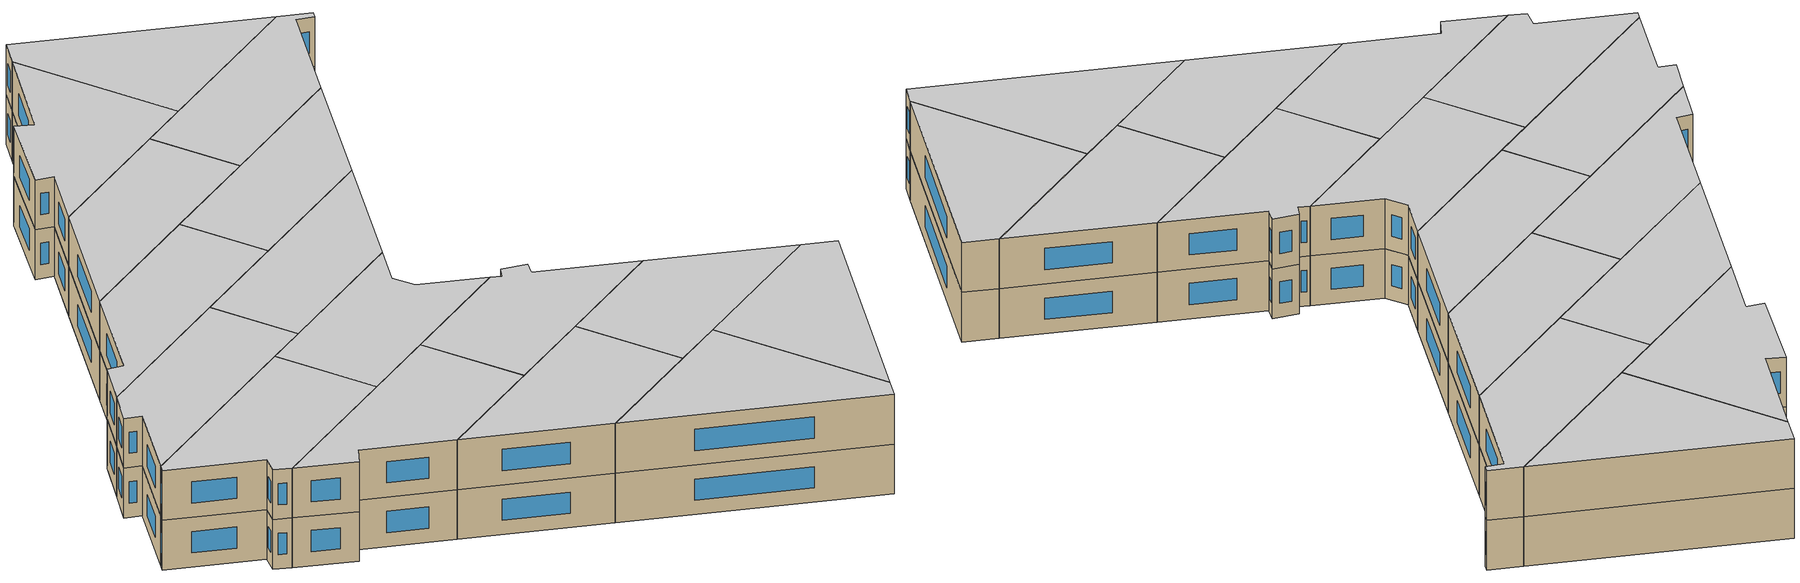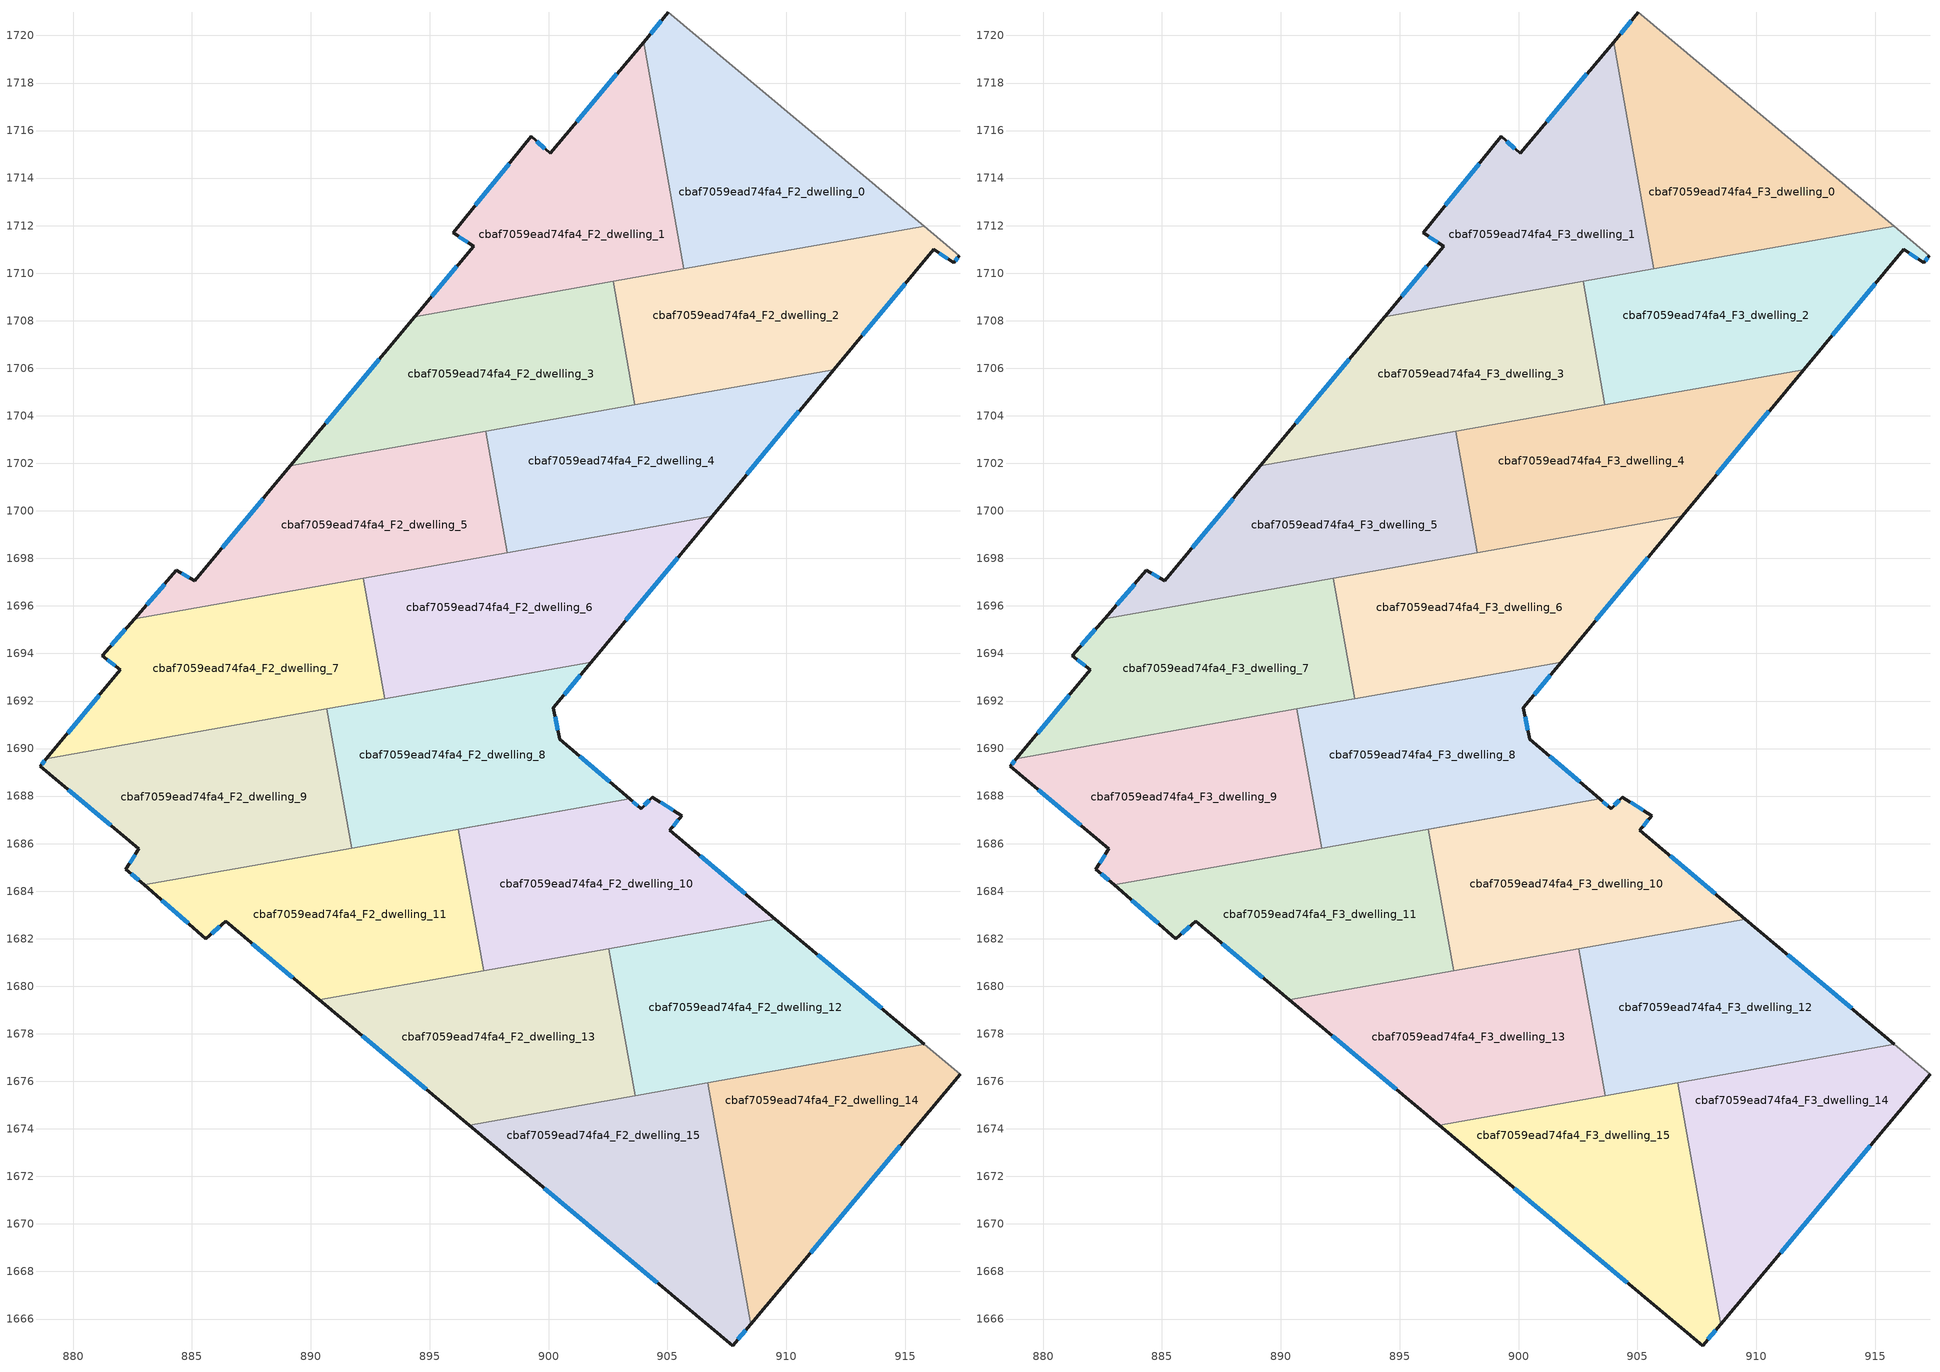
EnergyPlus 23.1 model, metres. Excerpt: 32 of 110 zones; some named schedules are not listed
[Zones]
cbaf7059ead74fa4_F2_dwelling_0
 floor to cbaf7059ead74fa4_F1_dwelling_0 (EU_floor_Construction): 915.8,1711.97 905.69,1710.18 904,1719.72 905.04,1720.97 z6
 wall outside (EU_wall_Construction): 905.04,1720.97 904,1719.72 z6:9
 wall to cbaf7059ead74fa4_F2_dwelling_1 (EU_wall_Construction): 904,1719.72 905.69,1710.18 z6:9
 wall adiabatic (EU_wall_Construction): 915.8,1711.97 905.04,1720.97 z6:9
 wall to cbaf7059ead74fa4_F2_dwelling_2 (EU_wall_Construction): 905.69,1710.18 915.8,1711.97 z6:9
 window (EU_Window_Construction): 904.75,1720.61 904.3,1720.08 z6.86:8.14
cbaf7059ead74fa4_F2_dwelling_1
 floor to cbaf7059ead74fa4_F1_dwelling_1 (EU_floor_Construction): 904,1719.72 905.69,1710.18 894.38,1708.18 896.85,1711.13 895.98,1711.7 899.28,1715.77 900.07,1715.04 z6
 wall outside (EU_wall_Construction): 904,1719.72 900.07,1715.04 899.28,1715.77 895.98,1711.7 896.85,1711.13 894.38,1708.18 z6:9
 wall to cbaf7059ead74fa4_F2_dwelling_3 (EU_wall_Construction): 894.38,1708.18 902.72,1709.65 z6:9
 wall to cbaf7059ead74fa4_F2_dwelling_2 (EU_wall_Construction): 902.72,1709.65 905.69,1710.18 z6:9
 window (EU_Window_Construction): 896.14,1710.29 895.09,1709.02 / 896.23,1711.54 896.6,1711.29 / 898.34,1714.61 896.93,1712.86 / 899.84,1715.24 899.51,1715.56 / 902.88,1718.38 901.19,1716.37 z6.86:8.14
cbaf7059ead74fa4_F2_dwelling_10
 floor to cbaf7059ead74fa4_F1_dwelling_10 (EU_floor_Construction): 905.61,1687.18 905.11,1686.56 909.54,1682.83 897.27,1680.65 896.21,1686.61 903.41,1687.89 903.9,1687.47 904.37,1687.95 z6
 wall outside (EU_wall_Construction): 909.54,1682.83 905.11,1686.56 905.61,1687.18 904.37,1687.95 903.9,1687.47 903.41,1687.89 z6:9
 wall to cbaf7059ead74fa4_F2_dwelling_11 (EU_wall_Construction): 903.41,1687.89 896.21,1686.61 897.27,1680.65 z6:9
 wall to cbaf7059ead74fa4_F2_dwelling_12 (EU_wall_Construction): 902.54,1681.59 909.54,1682.83 z6:9
 wall to cbaf7059ead74fa4_F2_dwelling_13 (EU_wall_Construction): 897.27,1680.65 902.54,1681.59 z6:9
 window (EU_Window_Construction): 908.28,1683.89 906.38,1685.49 / 903.76,1687.59 903.55,1687.77 / 904.24,1687.81 904.04,1687.61 / 905.26,1687.4 904.73,1687.73 / 905.25,1686.73 905.47,1687 z6.86:8.14
cbaf7059ead74fa4_F2_dwelling_11
 floor to cbaf7059ead74fa4_F1_dwelling_11 (EU_floor_Construction): 896.21,1686.61 897.27,1680.65 890.36,1679.42 886.41,1682.72 885.59,1681.99 882.98,1684.26 z6
 wall outside (EU_wall_Construction): 882.98,1684.26 885.59,1681.99 886.41,1682.72 890.36,1679.42 z6:9
 wall to cbaf7059ead74fa4_F2_dwelling_8 (EU_wall_Construction): 903.41,1687.89 891.72,1685.81 z6:9
 wall to cbaf7059ead74fa4_F2_dwelling_13 (EU_wall_Construction): 890.36,1679.42 897.27,1680.65 z6:9
 wall to cbaf7059ead74fa4_F2_dwelling_9 (EU_wall_Construction): 891.72,1685.81 882.98,1684.26 z6:9
 window (EU_Window_Construction): 885.82,1682.2 886.18,1682.52 / 883.73,1683.62 884.84,1682.64 / 887.54,1681.78 889.23,1680.37 z6.86:8.14
cbaf7059ead74fa4_F2_dwelling_12
 floor to cbaf7059ead74fa4_F1_dwelling_12 (EU_floor_Construction): 915.81,1677.56 903.64,1675.4 902.54,1681.59 909.54,1682.83 z6
 wall outside (EU_wall_Construction): 915.81,1677.56 909.54,1682.83 z6:9
 wall to cbaf7059ead74fa4_F2_dwelling_13 (EU_wall_Construction): 902.54,1681.59 903.64,1675.4 z6:9
 wall to cbaf7059ead74fa4_F2_dwelling_14 (EU_wall_Construction): 906.71,1675.94 915.81,1677.56 z6:9
 wall to cbaf7059ead74fa4_F2_dwelling_15 (EU_wall_Construction): 903.64,1675.4 906.71,1675.94 z6:9
 window (EU_Window_Construction): 914.02,1679.06 911.33,1681.32 z6.86:8.14
cbaf7059ead74fa4_F2_dwelling_13
 floor to cbaf7059ead74fa4_F1_dwelling_13 (EU_floor_Construction): 902.54,1681.59 903.64,1675.4 896.66,1674.16 890.36,1679.42 z6
 wall outside (EU_wall_Construction): 890.36,1679.42 896.66,1674.16 z6:9
 wall to cbaf7059ead74fa4_F2_dwelling_15 (EU_wall_Construction): 896.66,1674.16 903.64,1675.4 z6:9
 window (EU_Window_Construction): 892.16,1677.92 894.86,1675.67 z6.86:8.14
cbaf7059ead74fa4_F2_dwelling_14
 floor to cbaf7059ead74fa4_F1_dwelling_14 (EU_floor_Construction): 917.31,1676.29 908.51,1665.79 906.71,1675.94 915.81,1677.56 z6
 wall outside (EU_wall_Construction): 908.51,1665.79 917.31,1676.29 z6:9
 wall adiabatic (EU_wall_Construction): 917.31,1676.29 915.81,1677.56 z6:9
 wall to cbaf7059ead74fa4_F2_dwelling_15 (EU_wall_Construction): 906.71,1675.94 908.51,1665.79 z6:9
 window (EU_Window_Construction): 911.02,1668.79 914.8,1673.29 z6.86:8.14
cbaf7059ead74fa4_F2_dwelling_15
 floor to cbaf7059ead74fa4_F1_dwelling_15 (EU_floor_Construction): 906.71,1675.94 908.51,1665.79 907.75,1664.88 896.66,1674.16 z6
 wall outside (EU_wall_Construction): 896.66,1674.16 907.75,1664.88 908.51,1665.79 z6:9
 window (EU_Window_Construction): 907.97,1665.14 908.29,1665.53 / 899.83,1671.51 904.58,1667.54 z6.86:8.14
cbaf7059ead74fa4_F2_dwelling_2
 floor to cbaf7059ead74fa4_F1_dwelling_2 (EU_floor_Construction): 917.28,1710.74 917.04,1710.44 916.2,1711.01 912,1705.94 903.64,1704.46 902.72,1709.65 915.8,1711.97 z6
 wall outside (EU_wall_Construction): 912,1705.94 916.2,1711.01 917.04,1710.44 917.28,1710.74 z6:9
 wall to cbaf7059ead74fa4_F2_dwelling_3 (EU_wall_Construction): 902.72,1709.65 903.64,1704.46 z6:9
 wall adiabatic (EU_wall_Construction): 917.28,1710.74 915.8,1711.97 z6:9
 wall to cbaf7059ead74fa4_F2_dwelling_4 (EU_wall_Construction): 903.64,1704.46 912,1705.94 z6:9
 window (EU_Window_Construction): 917.11,1710.52 917.21,1710.65 / 916.44,1710.85 916.8,1710.6 / 913.2,1707.39 915,1709.56 z6.86:8.14
cbaf7059ead74fa4_F2_dwelling_3
 floor to cbaf7059ead74fa4_F1_dwelling_3 (EU_floor_Construction): 902.72,1709.65 903.64,1704.46 889.14,1701.89 894.38,1708.18 z6
 wall outside (EU_wall_Construction): 894.38,1708.18 889.14,1701.89 z6:9
 wall to cbaf7059ead74fa4_F2_dwelling_5 (EU_wall_Construction): 889.14,1701.89 897.36,1703.35 z6:9
 wall to cbaf7059ead74fa4_F2_dwelling_4 (EU_wall_Construction): 897.36,1703.35 903.64,1704.46 z6:9
 window (EU_Window_Construction): 892.88,1706.38 890.64,1703.69 z6.86:8.14
cbaf7059ead74fa4_F2_dwelling_4
 floor to cbaf7059ead74fa4_F1_dwelling_4 (EU_floor_Construction): 912,1705.94 906.88,1699.78 898.27,1698.25 897.36,1703.35 z6
 wall outside (EU_wall_Construction): 906.88,1699.78 912,1705.94 z6:9
 wall to cbaf7059ead74fa4_F2_dwelling_5 (EU_wall_Construction): 897.36,1703.35 898.27,1698.25 z6:9
 wall to cbaf7059ead74fa4_F2_dwelling_6 (EU_wall_Construction): 898.27,1698.25 906.88,1699.78 z6:9
 window (EU_Window_Construction): 908.34,1701.54 910.54,1704.18 z6.86:8.14
cbaf7059ead74fa4_F2_dwelling_5
 floor to cbaf7059ead74fa4_F1_dwelling_5 (EU_floor_Construction): 897.36,1703.35 898.27,1698.25 882.59,1695.47 884.35,1697.5 885.11,1697.06 889.14,1701.89 z6
 wall outside (EU_wall_Construction): 889.14,1701.89 885.11,1697.06 884.35,1697.5 882.59,1695.47 z6:9
 wall to cbaf7059ead74fa4_F2_dwelling_7 (EU_wall_Construction): 882.59,1695.47 892.2,1697.17 z6:9
 wall to cbaf7059ead74fa4_F2_dwelling_6 (EU_wall_Construction): 892.2,1697.17 898.27,1698.25 z6:9
 window (EU_Window_Construction): 887.99,1700.51 886.26,1698.44 / 883.84,1696.92 883.09,1696.05 / 884.9,1697.19 884.57,1697.37 z6.86:8.14
cbaf7059ead74fa4_F2_dwelling_6
 floor to cbaf7059ead74fa4_F1_dwelling_6 (EU_floor_Construction): 906.88,1699.78 901.79,1693.64 893.1,1692.1 892.2,1697.17 z6
 wall outside (EU_wall_Construction): 901.79,1693.64 906.88,1699.78 z6:9
 wall to cbaf7059ead74fa4_F2_dwelling_7 (EU_wall_Construction): 892.2,1697.17 893.1,1692.1 z6:9
 wall to cbaf7059ead74fa4_F2_dwelling_8 (EU_wall_Construction): 893.1,1692.1 901.79,1693.64 z6:9
 window (EU_Window_Construction): 903.25,1695.39 905.43,1698.02 z6.86:8.14
cbaf7059ead74fa4_F2_dwelling_7
 floor to cbaf7059ead74fa4_F1_dwelling_7 (EU_floor_Construction): 892.2,1697.17 893.1,1692.1 878.88,1689.58 881.99,1693.31 881.22,1693.9 882.59,1695.47 z6
 wall outside (EU_wall_Construction): 882.59,1695.47 881.22,1693.9 881.99,1693.31 878.88,1689.58 z6:9
 wall to cbaf7059ead74fa4_F2_dwelling_9 (EU_wall_Construction): 878.88,1689.58 890.68,1691.67 z6:9
 wall to cbaf7059ead74fa4_F2_dwelling_8 (EU_wall_Construction): 890.68,1691.67 893.1,1692.1 z6:9
 window (EU_Window_Construction): 881.44,1693.73 881.77,1693.48 / 882.2,1695.02 881.61,1694.34 / 881.1,1692.24 879.77,1690.64 z6.86:8.14
cbaf7059ead74fa4_F2_dwelling_8
 floor to cbaf7059ead74fa4_F1_dwelling_8 (EU_floor_Construction): 901.79,1693.64 900.21,1691.72 900.47,1690.4 903.41,1687.89 891.72,1685.81 890.68,1691.67 z6
 wall outside (EU_wall_Construction): 903.41,1687.89 900.47,1690.4 900.21,1691.72 901.79,1693.64 z6:9
 wall to cbaf7059ead74fa4_F2_dwelling_9 (EU_wall_Construction): 890.68,1691.67 891.72,1685.81 z6:9
 window (EU_Window_Construction): 900.66,1692.27 901.34,1693.09 / 900.39,1690.78 900.28,1691.34 / 902.57,1688.6 901.31,1689.68 z6.86:8.14
cbaf7059ead74fa4_F2_dwelling_9
 floor to cbaf7059ead74fa4_F1_dwelling_9 (EU_floor_Construction): 890.68,1691.67 891.72,1685.81 882.98,1684.26 882.22,1684.93 882.77,1685.77 878.61,1689.25 878.88,1689.58 z6
 wall outside (EU_wall_Construction): 878.88,1689.58 878.61,1689.25 882.77,1685.77 882.22,1684.93 882.98,1684.26 z6:9
 window (EU_Window_Construction): 882.61,1685.53 882.38,1685.17 / 879.79,1688.26 881.58,1686.77 / 878.8,1689.48 878.68,1689.34 / 882.44,1684.74 882.77,1684.45 z6.86:8.14
cbaf7059ead74fa4_F3_dwelling_0
 floor to cbaf7059ead74fa4_F2_dwelling_0 (EU_floor_Construction): 915.8,1711.97 905.69,1710.18 904,1719.72 905.04,1720.97 z9
 wall outside (EU_wall_Construction): 905.04,1720.97 904,1719.72 z9:12
 wall to cbaf7059ead74fa4_F3_dwelling_1 (EU_wall_Construction): 904,1719.72 905.69,1710.18 z9:12
 wall adiabatic (EU_wall_Construction): 915.8,1711.97 905.04,1720.97 z9:12
 wall to cbaf7059ead74fa4_F3_dwelling_2 (EU_wall_Construction): 905.69,1710.18 915.8,1711.97 z9:12
 window (EU_Window_Construction): 904.75,1720.61 904.3,1720.08 z9.86:11.14
 ceiling to cbaf7059ead74fa4_F4_dwelling_0 (EU_floor_Construction): 915.8,1711.97 905.04,1720.97 904,1719.72 905.69,1710.18 z12
cbaf7059ead74fa4_F3_dwelling_1
 floor to cbaf7059ead74fa4_F2_dwelling_1 (EU_floor_Construction): 904,1719.72 905.69,1710.18 894.38,1708.18 896.85,1711.13 895.98,1711.7 899.28,1715.77 900.07,1715.04 z9
 wall outside (EU_wall_Construction): 904,1719.72 900.07,1715.04 899.28,1715.77 895.98,1711.7 896.85,1711.13 894.38,1708.18 z9:12
 wall to cbaf7059ead74fa4_F3_dwelling_3 (EU_wall_Construction): 894.38,1708.18 902.72,1709.65 z9:12
 wall to cbaf7059ead74fa4_F3_dwelling_2 (EU_wall_Construction): 902.72,1709.65 905.69,1710.18 z9:12
 window (EU_Window_Construction): 896.14,1710.29 895.09,1709.02 / 896.23,1711.54 896.6,1711.29 / 898.34,1714.61 896.93,1712.86 / 899.84,1715.24 899.51,1715.56 / 902.88,1718.38 901.19,1716.37 z9.86:11.14
 ceiling to cbaf7059ead74fa4_F4_dwelling_1 (EU_floor_Construction): 905.69,1710.18 904,1719.72 900.07,1715.04 899.28,1715.77 895.98,1711.7 896.85,1711.13 894.38,1708.18 z12
cbaf7059ead74fa4_F3_dwelling_10
 floor to cbaf7059ead74fa4_F2_dwelling_10 (EU_floor_Construction): 905.61,1687.18 905.11,1686.56 909.54,1682.83 897.27,1680.65 896.21,1686.61 903.41,1687.89 903.9,1687.47 904.37,1687.95 z9
 wall outside (EU_wall_Construction): 909.54,1682.83 905.11,1686.56 905.61,1687.18 904.37,1687.95 903.9,1687.47 903.41,1687.89 z9:12
 wall to cbaf7059ead74fa4_F3_dwelling_11 (EU_wall_Construction): 903.41,1687.89 896.21,1686.61 897.27,1680.65 z9:12
 wall to cbaf7059ead74fa4_F3_dwelling_12 (EU_wall_Construction): 902.54,1681.59 909.54,1682.83 z9:12
 wall to cbaf7059ead74fa4_F3_dwelling_13 (EU_wall_Construction): 897.27,1680.65 902.54,1681.59 z9:12
 window (EU_Window_Construction): 908.28,1683.89 906.38,1685.49 / 903.76,1687.59 903.55,1687.77 / 904.24,1687.81 904.04,1687.61 / 905.26,1687.4 904.73,1687.73 / 905.25,1686.73 905.47,1687 z9.86:11.14
 ceiling to cbaf7059ead74fa4_F4_dwelling_10 (EU_floor_Construction): 909.54,1682.83 905.11,1686.56 905.61,1687.18 904.37,1687.95 903.9,1687.47 903.41,1687.89 896.21,1686.61 897.27,1680.65 z12
cbaf7059ead74fa4_F3_dwelling_11
 floor to cbaf7059ead74fa4_F2_dwelling_11 (EU_floor_Construction): 896.21,1686.61 897.27,1680.65 890.36,1679.42 886.41,1682.72 885.59,1681.99 882.98,1684.26 z9
 wall outside (EU_wall_Construction): 882.98,1684.26 885.59,1681.99 886.41,1682.72 890.36,1679.42 z9:12
 wall to cbaf7059ead74fa4_F3_dwelling_8 (EU_wall_Construction): 903.41,1687.89 891.72,1685.81 z9:12
 wall to cbaf7059ead74fa4_F3_dwelling_13 (EU_wall_Construction): 890.36,1679.42 897.27,1680.65 z9:12
 wall to cbaf7059ead74fa4_F3_dwelling_9 (EU_wall_Construction): 891.72,1685.81 882.98,1684.26 z9:12
 window (EU_Window_Construction): 885.82,1682.2 886.18,1682.52 / 883.73,1683.62 884.84,1682.64 / 887.54,1681.78 889.23,1680.37 z9.86:11.14
 ceiling to cbaf7059ead74fa4_F4_dwelling_11 (EU_floor_Construction): 897.27,1680.65 896.21,1686.61 882.98,1684.26 885.59,1681.99 886.41,1682.72 890.36,1679.42 z12
cbaf7059ead74fa4_F3_dwelling_12
 floor to cbaf7059ead74fa4_F2_dwelling_12 (EU_floor_Construction): 915.81,1677.56 903.64,1675.4 902.54,1681.59 909.54,1682.83 z9
 wall outside (EU_wall_Construction): 915.81,1677.56 909.54,1682.83 z9:12
 wall to cbaf7059ead74fa4_F3_dwelling_13 (EU_wall_Construction): 902.54,1681.59 903.64,1675.4 z9:12
 wall to cbaf7059ead74fa4_F3_dwelling_14 (EU_wall_Construction): 906.71,1675.94 915.81,1677.56 z9:12
 wall to cbaf7059ead74fa4_F3_dwelling_15 (EU_wall_Construction): 903.64,1675.4 906.71,1675.94 z9:12
 window (EU_Window_Construction): 914.02,1679.06 911.33,1681.32 z9.86:11.14
 ceiling to cbaf7059ead74fa4_F4_dwelling_12 (EU_floor_Construction): 915.81,1677.56 909.54,1682.83 902.54,1681.59 903.64,1675.4 z12
cbaf7059ead74fa4_F3_dwelling_13
 floor to cbaf7059ead74fa4_F2_dwelling_13 (EU_floor_Construction): 902.54,1681.59 903.64,1675.4 896.66,1674.16 890.36,1679.42 z9
 wall outside (EU_wall_Construction): 890.36,1679.42 896.66,1674.16 z9:12
 wall to cbaf7059ead74fa4_F3_dwelling_15 (EU_wall_Construction): 896.66,1674.16 903.64,1675.4 z9:12
 window (EU_Window_Construction): 892.16,1677.92 894.86,1675.67 z9.86:11.14
 ceiling to cbaf7059ead74fa4_F4_dwelling_13 (EU_floor_Construction): 903.64,1675.4 902.54,1681.59 890.36,1679.42 896.66,1674.16 z12
cbaf7059ead74fa4_F3_dwelling_14
 floor to cbaf7059ead74fa4_F2_dwelling_14 (EU_floor_Construction): 917.31,1676.29 908.51,1665.79 906.71,1675.94 915.81,1677.56 z9
 wall outside (EU_wall_Construction): 908.51,1665.79 917.31,1676.29 z9:12
 wall adiabatic (EU_wall_Construction): 917.31,1676.29 915.81,1677.56 z9:12
 wall to cbaf7059ead74fa4_F3_dwelling_15 (EU_wall_Construction): 906.71,1675.94 908.51,1665.79 z9:12
 window (EU_Window_Construction): 911.02,1668.79 914.8,1673.29 z9.86:11.14
 ceiling to cbaf7059ead74fa4_F4_dwelling_14 (EU_floor_Construction): 908.51,1665.79 917.31,1676.29 915.81,1677.56 906.71,1675.94 z12
cbaf7059ead74fa4_F3_dwelling_15
 floor to cbaf7059ead74fa4_F2_dwelling_15 (EU_floor_Construction): 906.71,1675.94 908.51,1665.79 907.75,1664.88 896.66,1674.16 z9
 wall outside (EU_wall_Construction): 896.66,1674.16 907.75,1664.88 908.51,1665.79 z9:12
 window (EU_Window_Construction): 907.97,1665.14 908.29,1665.53 / 899.83,1671.51 904.58,1667.54 z9.86:11.14
 ceiling to cbaf7059ead74fa4_F4_dwelling_15 (EU_floor_Construction): 907.75,1664.88 908.51,1665.79 906.71,1675.94 896.66,1674.16 z12
cbaf7059ead74fa4_F3_dwelling_2
 floor to cbaf7059ead74fa4_F2_dwelling_2 (EU_floor_Construction): 917.28,1710.74 917.04,1710.44 916.2,1711.01 912,1705.94 903.64,1704.46 902.72,1709.65 915.8,1711.97 z9
 wall outside (EU_wall_Construction): 912,1705.94 916.2,1711.01 917.04,1710.44 917.28,1710.74 z9:12
 wall to cbaf7059ead74fa4_F3_dwelling_3 (EU_wall_Construction): 902.72,1709.65 903.64,1704.46 z9:12
 wall adiabatic (EU_wall_Construction): 917.28,1710.74 915.8,1711.97 z9:12
 wall to cbaf7059ead74fa4_F3_dwelling_4 (EU_wall_Construction): 903.64,1704.46 912,1705.94 z9:12
 window (EU_Window_Construction): 917.11,1710.52 917.21,1710.65 / 916.44,1710.85 916.8,1710.6 / 913.2,1707.39 915,1709.56 z9.86:11.14
 ceiling to cbaf7059ead74fa4_F4_dwelling_2 (EU_floor_Construction): 912,1705.94 916.2,1711.01 917.04,1710.44 917.28,1710.74 915.8,1711.97 902.72,1709.65 903.64,1704.46 z12
cbaf7059ead74fa4_F3_dwelling_3
 floor to cbaf7059ead74fa4_F2_dwelling_3 (EU_floor_Construction): 902.72,1709.65 903.64,1704.46 889.14,1701.89 894.38,1708.18 z9
 wall outside (EU_wall_Construction): 894.38,1708.18 889.14,1701.89 z9:12
 wall to cbaf7059ead74fa4_F3_dwelling_5 (EU_wall_Construction): 889.14,1701.89 897.36,1703.35 z9:12
 wall to cbaf7059ead74fa4_F3_dwelling_4 (EU_wall_Construction): 897.36,1703.35 903.64,1704.46 z9:12
 window (EU_Window_Construction): 892.88,1706.38 890.64,1703.69 z9.86:11.14
 ceiling to cbaf7059ead74fa4_F4_dwelling_3 (EU_floor_Construction): 903.64,1704.46 902.72,1709.65 894.38,1708.18 889.14,1701.89 z12
cbaf7059ead74fa4_F3_dwelling_4
 floor to cbaf7059ead74fa4_F2_dwelling_4 (EU_floor_Construction): 912,1705.94 906.88,1699.78 898.27,1698.25 897.36,1703.35 z9
 wall outside (EU_wall_Construction): 906.88,1699.78 912,1705.94 z9:12
 wall to cbaf7059ead74fa4_F3_dwelling_5 (EU_wall_Construction): 897.36,1703.35 898.27,1698.25 z9:12
 wall to cbaf7059ead74fa4_F3_dwelling_6 (EU_wall_Construction): 898.27,1698.25 906.88,1699.78 z9:12
 window (EU_Window_Construction): 908.34,1701.54 910.54,1704.18 z9.86:11.14
 ceiling to cbaf7059ead74fa4_F4_dwelling_4 (EU_floor_Construction): 906.88,1699.78 912,1705.94 897.36,1703.35 898.27,1698.25 z12
cbaf7059ead74fa4_F3_dwelling_5
 floor to cbaf7059ead74fa4_F2_dwelling_5 (EU_floor_Construction): 897.36,1703.35 898.27,1698.25 882.59,1695.47 884.35,1697.5 885.11,1697.06 889.14,1701.89 z9
 wall outside (EU_wall_Construction): 889.14,1701.89 885.11,1697.06 884.35,1697.5 882.59,1695.47 z9:12
 wall to cbaf7059ead74fa4_F3_dwelling_7 (EU_wall_Construction): 882.59,1695.47 892.2,1697.17 z9:12
 wall to cbaf7059ead74fa4_F3_dwelling_6 (EU_wall_Construction): 892.2,1697.17 898.27,1698.25 z9:12
 window (EU_Window_Construction): 887.99,1700.51 886.26,1698.44 / 883.84,1696.92 883.09,1696.05 / 884.9,1697.19 884.57,1697.37 z9.86:11.14
 ceiling to cbaf7059ead74fa4_F4_dwelling_5 (EU_floor_Construction): 898.27,1698.25 897.36,1703.35 889.14,1701.89 885.11,1697.06 884.35,1697.5 882.59,1695.47 z12
cbaf7059ead74fa4_F3_dwelling_6
 floor to cbaf7059ead74fa4_F2_dwelling_6 (EU_floor_Construction): 906.88,1699.78 901.79,1693.64 893.1,1692.1 892.2,1697.17 z9
 wall outside (EU_wall_Construction): 901.79,1693.64 906.88,1699.78 z9:12
 wall to cbaf7059ead74fa4_F3_dwelling_7 (EU_wall_Construction): 892.2,1697.17 893.1,1692.1 z9:12
 wall to cbaf7059ead74fa4_F3_dwelling_8 (EU_wall_Construction): 893.1,1692.1 901.79,1693.64 z9:12
 window (EU_Window_Construction): 903.25,1695.39 905.43,1698.02 z9.86:11.14
 ceiling to cbaf7059ead74fa4_F4_dwelling_6 (EU_floor_Construction): 901.79,1693.64 906.88,1699.78 892.2,1697.17 893.1,1692.1 z12
cbaf7059ead74fa4_F3_dwelling_7
 floor to cbaf7059ead74fa4_F2_dwelling_7 (EU_floor_Construction): 892.2,1697.17 893.1,1692.1 878.88,1689.58 881.99,1693.31 881.22,1693.9 882.59,1695.47 z9
 wall outside (EU_wall_Construction): 882.59,1695.47 881.22,1693.9 881.99,1693.31 878.88,1689.58 z9:12
 wall to cbaf7059ead74fa4_F3_dwelling_9 (EU_wall_Construction): 878.88,1689.58 890.68,1691.67 z9:12
 wall to cbaf7059ead74fa4_F3_dwelling_8 (EU_wall_Construction): 890.68,1691.67 893.1,1692.1 z9:12
 window (EU_Window_Construction): 881.44,1693.73 881.77,1693.48 / 882.2,1695.02 881.61,1694.34 / 881.1,1692.24 879.77,1690.64 z9.86:11.14
 ceiling to cbaf7059ead74fa4_F4_dwelling_7 (EU_floor_Construction): 893.1,1692.1 892.2,1697.17 882.59,1695.47 881.22,1693.9 881.99,1693.31 878.88,1689.58 z12
cbaf7059ead74fa4_F3_dwelling_8
 floor to cbaf7059ead74fa4_F2_dwelling_8 (EU_floor_Construction): 901.79,1693.64 900.21,1691.72 900.47,1690.4 903.41,1687.89 891.72,1685.81 890.68,1691.67 z9
 wall outside (EU_wall_Construction): 903.41,1687.89 900.47,1690.4 900.21,1691.72 901.79,1693.64 z9:12
 wall to cbaf7059ead74fa4_F3_dwelling_9 (EU_wall_Construction): 890.68,1691.67 891.72,1685.81 z9:12
 window (EU_Window_Construction): 900.66,1692.27 901.34,1693.09 / 900.39,1690.78 900.28,1691.34 / 902.57,1688.6 901.31,1689.68 z9.86:11.14
 ceiling to cbaf7059ead74fa4_F4_dwelling_8 (EU_floor_Construction): 903.41,1687.89 900.47,1690.4 900.21,1691.72 901.79,1693.64 890.68,1691.67 891.72,1685.81 z12
cbaf7059ead74fa4_F3_dwelling_9
 floor to cbaf7059ead74fa4_F2_dwelling_9 (EU_floor_Construction): 890.68,1691.67 891.72,1685.81 882.98,1684.26 882.22,1684.93 882.77,1685.77 878.61,1689.25 878.88,1689.58 z9
 wall outside (EU_wall_Construction): 878.88,1689.58 878.61,1689.25 882.77,1685.77 882.22,1684.93 882.98,1684.26 z9:12
 window (EU_Window_Construction): 882.61,1685.53 882.38,1685.17 / 879.79,1688.26 881.58,1686.77 / 878.8,1689.48 878.68,1689.34 / 882.44,1684.74 882.77,1684.45 z9.86:11.14
 ceiling to cbaf7059ead74fa4_F4_dwelling_9 (EU_floor_Construction): 891.72,1685.81 890.68,1691.67 878.88,1689.58 878.61,1689.25 882.77,1685.77 882.22,1684.93 882.98,1684.26 z12
[Building]
EU S2 Campaign: North Axis=0; Terrain=City; Solar Distribution=FullExterior
[Site:Location]
Helsinki-Vantaa.AP: Latitude=60.317; Longitude=24.963; Time Zone=2; Elevation=54.6
[SizingPeriod:WeatherFileDays]
AnnualSizingPeriod: Begin Month=1; Begin Day of Month=1; End Month=12; End Day of Month=31; Day of Week for Start Day=Monday; Use Weather File Daylight Saving Period=No; Use Weather File Rain and Snow Indicators=No
[MATERIAL]
EU_InternalMass_Material: Roughness=MediumRough; Thickness=0.1; Conductivity=1; Density=1800; Specific Heat=900; Thermal Absorptance=0.9; Solar Absorptance=0.7; Visible Absorptance=0.7
[MATERIAL:NOMASS] Roughness=MediumRough; Thermal Absorptance=0.9; Solar Absorptance=0.7; Visible Absorptance=0.7
Name | Thermal Resistance
EU_wall_NoMass | 1.10183
EU_floor_NoMass | 1.70606
[WINDOWMATERIAL:SIMPLEGLAZINGSYSTEM]
EU_Window_SimpleGlazing: UFactor=3.11035; Solar Heat Gain Coefficient=0.8; Visible Transmittance=0.8
[CONSTRUCTION]
EU_wall_Construction: EU_wall_NoMass
EU_floor_Construction: EU_floor_NoMass
EU_Window_Construction: EU_Window_SimpleGlazing
EU_InternalMass_Construction: EU_InternalMass_Material
[ZONE] Type=1; Multiplier=1; Ceiling Height=autocalculate; Floor Area=autocalculate; Part of Total Floor Area=Yes
Name | Volume
cbaf7059ead74fa4_F2_dwelling_0; cbaf7059ead74fa4_F3_dwelling_0 | 183.455
cbaf7059ead74fa4_F2_dwelling_1; cbaf7059ead74fa4_F3_dwelling_1 | 183.445
cbaf7059ead74fa4_F2_dwelling_10; cbaf7059ead74fa4_F3_dwelling_10 | 183.417
cbaf7059ead74fa4_F2_dwelling_11; cbaf7059ead74fa4_F3_dwelling_11 | 183.447
cbaf7059ead74fa4_F2_dwelling_12; cbaf7059ead74fa4_F3_dwelling_12 | 183.44
cbaf7059ead74fa4_F2_dwelling_13; cbaf7059ead74fa4_F3_dwelling_13; cbaf7059ead74fa4_F2_dwelling_3; cbaf7059ead74fa4_F3_dwelling_3 | 183.434
cbaf7059ead74fa4_F2_dwelling_14; cbaf7059ead74fa4_F3_dwelling_14 | 183.459
cbaf7059ead74fa4_F2_dwelling_15; cbaf7059ead74fa4_F3_dwelling_15 | 183.452
cbaf7059ead74fa4_F2_dwelling_2; cbaf7059ead74fa4_F3_dwelling_2 | 183.423
cbaf7059ead74fa4_F2_dwelling_4; cbaf7059ead74fa4_F3_dwelling_4 | 183.448
cbaf7059ead74fa4_F2_dwelling_5; cbaf7059ead74fa4_F3_dwelling_5 | 183.442
cbaf7059ead74fa4_F2_dwelling_6; cbaf7059ead74fa4_F3_dwelling_6; cbaf7059ead74fa4_F2_dwelling_8; cbaf7059ead74fa4_F3_dwelling_8 | 183.431
cbaf7059ead74fa4_F2_dwelling_7; cbaf7059ead74fa4_F3_dwelling_7 | 183.437
cbaf7059ead74fa4_F2_dwelling_9; cbaf7059ead74fa4_F3_dwelling_9 | 183.458
[INTERNALMASS] Construction=EU_InternalMass_Construction
Name | Zone or ZoneList | Surface Area
cbaf7059ead74fa4_F2_dwelling_0_EU_InternalMass | cbaf7059ead74fa4_F2_dwelling_0 | 61.1514
cbaf7059ead74fa4_F2_dwelling_1_EU_InternalMass | cbaf7059ead74fa4_F2_dwelling_1 | 61.148
cbaf7059ead74fa4_F2_dwelling_2_EU_InternalMass | cbaf7059ead74fa4_F2_dwelling_2 | 61.1395
cbaf7059ead74fa4_F2_dwelling_3_EU_InternalMass | cbaf7059ead74fa4_F2_dwelling_3 | 61.1445
cbaf7059ead74fa4_F2_dwelling_4_EU_InternalMass | cbaf7059ead74fa4_F2_dwelling_4 | 61.1498
cbaf7059ead74fa4_F2_dwelling_5_EU_InternalMass | cbaf7059ead74fa4_F2_dwelling_5 | 61.1481
cbaf7059ead74fa4_F2_dwelling_6_EU_InternalMass | cbaf7059ead74fa4_F2_dwelling_6 | 61.144
cbaf7059ead74fa4_F2_dwelling_7_EU_InternalMass | cbaf7059ead74fa4_F2_dwelling_7 | 61.1466
cbaf7059ead74fa4_F2_dwelling_8_EU_InternalMass | cbaf7059ead74fa4_F2_dwelling_8 | 61.1434
cbaf7059ead74fa4_F2_dwelling_9_EU_InternalMass | cbaf7059ead74fa4_F2_dwelling_9 | 61.1518
cbaf7059ead74fa4_F2_dwelling_10_EU_InternalMass | cbaf7059ead74fa4_F2_dwelling_10 | 61.1403
cbaf7059ead74fa4_F2_dwelling_11_EU_InternalMass | cbaf7059ead74fa4_F2_dwelling_11 | 61.1521
cbaf7059ead74fa4_F2_dwelling_12_EU_InternalMass | cbaf7059ead74fa4_F2_dwelling_12 | 61.1455
cbaf7059ead74fa4_F2_dwelling_13_EU_InternalMass | cbaf7059ead74fa4_F2_dwelling_13 | 61.146
cbaf7059ead74fa4_F2_dwelling_14_EU_InternalMass | cbaf7059ead74fa4_F2_dwelling_14 | 61.1507
cbaf7059ead74fa4_F2_dwelling_15_EU_InternalMass | cbaf7059ead74fa4_F2_dwelling_15 | 61.1517
cbaf7059ead74fa4_F3_dwelling_0_EU_InternalMass | cbaf7059ead74fa4_F3_dwelling_0 | 61.1514
cbaf7059ead74fa4_F3_dwelling_1_EU_InternalMass | cbaf7059ead74fa4_F3_dwelling_1 | 61.148
cbaf7059ead74fa4_F3_dwelling_2_EU_InternalMass | cbaf7059ead74fa4_F3_dwelling_2 | 61.1395
cbaf7059ead74fa4_F3_dwelling_3_EU_InternalMass | cbaf7059ead74fa4_F3_dwelling_3 | 61.1445
cbaf7059ead74fa4_F3_dwelling_4_EU_InternalMass | cbaf7059ead74fa4_F3_dwelling_4 | 61.1498
cbaf7059ead74fa4_F3_dwelling_5_EU_InternalMass | cbaf7059ead74fa4_F3_dwelling_5 | 61.1481
cbaf7059ead74fa4_F3_dwelling_6_EU_InternalMass | cbaf7059ead74fa4_F3_dwelling_6 | 61.144
cbaf7059ead74fa4_F3_dwelling_7_EU_InternalMass | cbaf7059ead74fa4_F3_dwelling_7 | 61.1466
cbaf7059ead74fa4_F3_dwelling_8_EU_InternalMass | cbaf7059ead74fa4_F3_dwelling_8 | 61.1434
cbaf7059ead74fa4_F3_dwelling_9_EU_InternalMass | cbaf7059ead74fa4_F3_dwelling_9 | 61.1518
cbaf7059ead74fa4_F3_dwelling_10_EU_InternalMass | cbaf7059ead74fa4_F3_dwelling_10 | 61.1403
cbaf7059ead74fa4_F3_dwelling_11_EU_InternalMass | cbaf7059ead74fa4_F3_dwelling_11 | 61.1521
cbaf7059ead74fa4_F3_dwelling_12_EU_InternalMass | cbaf7059ead74fa4_F3_dwelling_12 | 61.1455
cbaf7059ead74fa4_F3_dwelling_13_EU_InternalMass | cbaf7059ead74fa4_F3_dwelling_13 | 61.146
cbaf7059ead74fa4_F3_dwelling_14_EU_InternalMass | cbaf7059ead74fa4_F3_dwelling_14 | 61.1507
cbaf7059ead74fa4_F3_dwelling_15_EU_InternalMass | cbaf7059ead74fa4_F3_dwelling_15 | 61.1517
[OTHEREQUIPMENT] Fuel Type=Electricity; Design Level Calculation Method=Watts/Area; Power per Zone Floor Area=1; Fraction Latent=0; Fraction Radiant=0; Fraction Lost=0; Carbon Dioxide Generation Rate=0; EndUse Subcategory=EU_Step8_InternalGains
Name | Zone or ZoneList or Space or SpaceList | Schedule
EU_Step8_InternalGain_cbaf7059ead74fa4_F2_dwelling_0_f000 | cbaf7059ead74fa4_F2_dwelling_0 | EU_Step8_GainSchedule_cbaf7059ead74fa4_F2_dwelling_0_f000
EU_Step8_InternalGain_cbaf7059ead74fa4_F2_dwelling_1_f000 | cbaf7059ead74fa4_F2_dwelling_1 | EU_Step8_GainSchedule_cbaf7059ead74fa4_F2_dwelling_1_f000
EU_Step8_InternalGain_cbaf7059ead74fa4_F2_dwelling_2_f000 | cbaf7059ead74fa4_F2_dwelling_2 | EU_Step8_GainSchedule_cbaf7059ead74fa4_F2_dwelling_2_f000
EU_Step8_InternalGain_cbaf7059ead74fa4_F2_dwelling_3_f000 | cbaf7059ead74fa4_F2_dwelling_3 | EU_Step8_GainSchedule_cbaf7059ead74fa4_F2_dwelling_3_f000
EU_Step8_InternalGain_cbaf7059ead74fa4_F2_dwelling_4_f000 | cbaf7059ead74fa4_F2_dwelling_4 | EU_Step8_GainSchedule_cbaf7059ead74fa4_F2_dwelling_4_f000
EU_Step8_InternalGain_cbaf7059ead74fa4_F2_dwelling_5_f000 | cbaf7059ead74fa4_F2_dwelling_5 | EU_Step8_GainSchedule_cbaf7059ead74fa4_F2_dwelling_5_f000
EU_Step8_InternalGain_cbaf7059ead74fa4_F2_dwelling_6_f000 | cbaf7059ead74fa4_F2_dwelling_6 | EU_Step8_GainSchedule_cbaf7059ead74fa4_F2_dwelling_6_f000
EU_Step8_InternalGain_cbaf7059ead74fa4_F2_dwelling_7_f000 | cbaf7059ead74fa4_F2_dwelling_7 | EU_Step8_GainSchedule_cbaf7059ead74fa4_F2_dwelling_7_f000
EU_Step8_InternalGain_cbaf7059ead74fa4_F2_dwelling_8_f000 | cbaf7059ead74fa4_F2_dwelling_8 | EU_Step8_GainSchedule_cbaf7059ead74fa4_F2_dwelling_8_f000
EU_Step8_InternalGain_cbaf7059ead74fa4_F2_dwelling_9_f000 | cbaf7059ead74fa4_F2_dwelling_9 | EU_Step8_GainSchedule_cbaf7059ead74fa4_F2_dwelling_9_f000
EU_Step8_InternalGain_cbaf7059ead74fa4_F2_dwelling_10_f000 | cbaf7059ead74fa4_F2_dwelling_10 | EU_Step8_GainSchedule_cbaf7059ead74fa4_F2_dwelling_10_f000
EU_Step8_InternalGain_cbaf7059ead74fa4_F2_dwelling_11_f000 | cbaf7059ead74fa4_F2_dwelling_11 | EU_Step8_GainSchedule_cbaf7059ead74fa4_F2_dwelling_11_f000
EU_Step8_InternalGain_cbaf7059ead74fa4_F2_dwelling_12_f000 | cbaf7059ead74fa4_F2_dwelling_12 | EU_Step8_GainSchedule_cbaf7059ead74fa4_F2_dwelling_12_f000
EU_Step8_InternalGain_cbaf7059ead74fa4_F2_dwelling_13_f000 | cbaf7059ead74fa4_F2_dwelling_13 | EU_Step8_GainSchedule_cbaf7059ead74fa4_F2_dwelling_13_f000
EU_Step8_InternalGain_cbaf7059ead74fa4_F2_dwelling_14_f000 | cbaf7059ead74fa4_F2_dwelling_14 | EU_Step8_GainSchedule_cbaf7059ead74fa4_F2_dwelling_14_f000
EU_Step8_InternalGain_cbaf7059ead74fa4_F2_dwelling_15_f000 | cbaf7059ead74fa4_F2_dwelling_15 | EU_Step8_GainSchedule_cbaf7059ead74fa4_F2_dwelling_15_f000
EU_Step8_InternalGain_cbaf7059ead74fa4_F3_dwelling_0_f000 | cbaf7059ead74fa4_F3_dwelling_0 | EU_Step8_GainSchedule_cbaf7059ead74fa4_F3_dwelling_0_f000
EU_Step8_InternalGain_cbaf7059ead74fa4_F3_dwelling_1_f000 | cbaf7059ead74fa4_F3_dwelling_1 | EU_Step8_GainSchedule_cbaf7059ead74fa4_F3_dwelling_1_f000
EU_Step8_InternalGain_cbaf7059ead74fa4_F3_dwelling_2_f000 | cbaf7059ead74fa4_F3_dwelling_2 | EU_Step8_GainSchedule_cbaf7059ead74fa4_F3_dwelling_2_f000
EU_Step8_InternalGain_cbaf7059ead74fa4_F3_dwelling_3_f000 | cbaf7059ead74fa4_F3_dwelling_3 | EU_Step8_GainSchedule_cbaf7059ead74fa4_F3_dwelling_3_f000
EU_Step8_InternalGain_cbaf7059ead74fa4_F3_dwelling_4_f000 | cbaf7059ead74fa4_F3_dwelling_4 | EU_Step8_GainSchedule_cbaf7059ead74fa4_F3_dwelling_4_f000
EU_Step8_InternalGain_cbaf7059ead74fa4_F3_dwelling_5_f000 | cbaf7059ead74fa4_F3_dwelling_5 | EU_Step8_GainSchedule_cbaf7059ead74fa4_F3_dwelling_5_f000
EU_Step8_InternalGain_cbaf7059ead74fa4_F3_dwelling_6_f000 | cbaf7059ead74fa4_F3_dwelling_6 | EU_Step8_GainSchedule_cbaf7059ead74fa4_F3_dwelling_6_f000
EU_Step8_InternalGain_cbaf7059ead74fa4_F3_dwelling_7_f000 | cbaf7059ead74fa4_F3_dwelling_7 | EU_Step8_GainSchedule_cbaf7059ead74fa4_F3_dwelling_7_f000
EU_Step8_InternalGain_cbaf7059ead74fa4_F3_dwelling_8_f000 | cbaf7059ead74fa4_F3_dwelling_8 | EU_Step8_GainSchedule_cbaf7059ead74fa4_F3_dwelling_8_f000
EU_Step8_InternalGain_cbaf7059ead74fa4_F3_dwelling_9_f000 | cbaf7059ead74fa4_F3_dwelling_9 | EU_Step8_GainSchedule_cbaf7059ead74fa4_F3_dwelling_9_f000
EU_Step8_InternalGain_cbaf7059ead74fa4_F3_dwelling_10_f000 | cbaf7059ead74fa4_F3_dwelling_10 | EU_Step8_GainSchedule_cbaf7059ead74fa4_F3_dwelling_10_f000
EU_Step8_InternalGain_cbaf7059ead74fa4_F3_dwelling_11_f000 | cbaf7059ead74fa4_F3_dwelling_11 | EU_Step8_GainSchedule_cbaf7059ead74fa4_F3_dwelling_11_f000
EU_Step8_InternalGain_cbaf7059ead74fa4_F3_dwelling_12_f000 | cbaf7059ead74fa4_F3_dwelling_12 | EU_Step8_GainSchedule_cbaf7059ead74fa4_F3_dwelling_12_f000
EU_Step8_InternalGain_cbaf7059ead74fa4_F3_dwelling_13_f000 | cbaf7059ead74fa4_F3_dwelling_13 | EU_Step8_GainSchedule_cbaf7059ead74fa4_F3_dwelling_13_f000
EU_Step8_InternalGain_cbaf7059ead74fa4_F3_dwelling_14_f000 | cbaf7059ead74fa4_F3_dwelling_14 | EU_Step8_GainSchedule_cbaf7059ead74fa4_F3_dwelling_14_f000
EU_Step8_InternalGain_cbaf7059ead74fa4_F3_dwelling_15_f000 | cbaf7059ead74fa4_F3_dwelling_15 | EU_Step8_GainSchedule_cbaf7059ead74fa4_F3_dwelling_15_f000
[ZONEVENTILATION:DESIGNFLOWRATE] Schedule=EU_AlwaysOn; Design Flow Rate Calculation Method=AirChanges/Hour; Air Changes per Hour=0.756316; Ventilation Type=Natural; Fan Pressure Rise=0; Fan Total Efficiency=1; Constant Term Coefficient=1; Temperature Term Coefficient=0; Velocity Term Coefficient=0; Velocity Squared Term Coefficient=0; Minimum Indoor Temperature=-100; Maximum Indoor Temperature=100; Delta Temperature=-100; Minimum Outdoor Temperature=-100; Maximum Outdoor Temperature=100; Maximum Wind Speed=40
Name | Zone or ZoneList or Space or SpaceList
EU_ConstantAir_cbaf7059ead74fa4_F2_dwelling_0 | cbaf7059ead74fa4_F2_dwelling_0
EU_ConstantAir_cbaf7059ead74fa4_F2_dwelling_1 | cbaf7059ead74fa4_F2_dwelling_1
EU_ConstantAir_cbaf7059ead74fa4_F2_dwelling_2 | cbaf7059ead74fa4_F2_dwelling_2
EU_ConstantAir_cbaf7059ead74fa4_F2_dwelling_3 | cbaf7059ead74fa4_F2_dwelling_3
EU_ConstantAir_cbaf7059ead74fa4_F2_dwelling_4 | cbaf7059ead74fa4_F2_dwelling_4
EU_ConstantAir_cbaf7059ead74fa4_F2_dwelling_5 | cbaf7059ead74fa4_F2_dwelling_5
EU_ConstantAir_cbaf7059ead74fa4_F2_dwelling_6 | cbaf7059ead74fa4_F2_dwelling_6
EU_ConstantAir_cbaf7059ead74fa4_F2_dwelling_7 | cbaf7059ead74fa4_F2_dwelling_7
EU_ConstantAir_cbaf7059ead74fa4_F2_dwelling_8 | cbaf7059ead74fa4_F2_dwelling_8
EU_ConstantAir_cbaf7059ead74fa4_F2_dwelling_9 | cbaf7059ead74fa4_F2_dwelling_9
EU_ConstantAir_cbaf7059ead74fa4_F2_dwelling_10 | cbaf7059ead74fa4_F2_dwelling_10
EU_ConstantAir_cbaf7059ead74fa4_F2_dwelling_11 | cbaf7059ead74fa4_F2_dwelling_11
EU_ConstantAir_cbaf7059ead74fa4_F2_dwelling_12 | cbaf7059ead74fa4_F2_dwelling_12
EU_ConstantAir_cbaf7059ead74fa4_F2_dwelling_13 | cbaf7059ead74fa4_F2_dwelling_13
EU_ConstantAir_cbaf7059ead74fa4_F2_dwelling_14 | cbaf7059ead74fa4_F2_dwelling_14
EU_ConstantAir_cbaf7059ead74fa4_F2_dwelling_15 | cbaf7059ead74fa4_F2_dwelling_15
EU_ConstantAir_cbaf7059ead74fa4_F3_dwelling_0 | cbaf7059ead74fa4_F3_dwelling_0
EU_ConstantAir_cbaf7059ead74fa4_F3_dwelling_1 | cbaf7059ead74fa4_F3_dwelling_1
EU_ConstantAir_cbaf7059ead74fa4_F3_dwelling_2 | cbaf7059ead74fa4_F3_dwelling_2
EU_ConstantAir_cbaf7059ead74fa4_F3_dwelling_3 | cbaf7059ead74fa4_F3_dwelling_3
EU_ConstantAir_cbaf7059ead74fa4_F3_dwelling_4 | cbaf7059ead74fa4_F3_dwelling_4
EU_ConstantAir_cbaf7059ead74fa4_F3_dwelling_5 | cbaf7059ead74fa4_F3_dwelling_5
EU_ConstantAir_cbaf7059ead74fa4_F3_dwelling_6 | cbaf7059ead74fa4_F3_dwelling_6
EU_ConstantAir_cbaf7059ead74fa4_F3_dwelling_7 | cbaf7059ead74fa4_F3_dwelling_7
EU_ConstantAir_cbaf7059ead74fa4_F3_dwelling_8 | cbaf7059ead74fa4_F3_dwelling_8
EU_ConstantAir_cbaf7059ead74fa4_F3_dwelling_9 | cbaf7059ead74fa4_F3_dwelling_9
EU_ConstantAir_cbaf7059ead74fa4_F3_dwelling_10 | cbaf7059ead74fa4_F3_dwelling_10
EU_ConstantAir_cbaf7059ead74fa4_F3_dwelling_11 | cbaf7059ead74fa4_F3_dwelling_11
EU_ConstantAir_cbaf7059ead74fa4_F3_dwelling_12 | cbaf7059ead74fa4_F3_dwelling_12
EU_ConstantAir_cbaf7059ead74fa4_F3_dwelling_13 | cbaf7059ead74fa4_F3_dwelling_13
EU_ConstantAir_cbaf7059ead74fa4_F3_dwelling_14 | cbaf7059ead74fa4_F3_dwelling_14
EU_ConstantAir_cbaf7059ead74fa4_F3_dwelling_15 | cbaf7059ead74fa4_F3_dwelling_15
[HVACTEMPLATE:ZONE:IDEALLOADSAIRSYSTEM] System Availability Schedule=EU_AlwaysOn; Maximum Heating Supply Air Temperature=50; Minimum Cooling Supply Air Temperature=13; Maximum Heating Supply Air Humidity Ratio=0.0156; Minimum Cooling Supply Air Humidity Ratio=0.0077; Heating Limit=NoLimit; Cooling Limit=NoLimit; Heating Availability Schedule=EU_AlwaysOn; Cooling Availability Schedule=EU_CoolingOff; Dehumidification Control Type=ConstantSensibleHeatRatio; Cooling Sensible Heat Ratio=0.7; Dehumidification Setpoint=60; Humidification Control Type=None; Humidification Setpoint=30; Outdoor Air Method=None; Outdoor Air Flow Rate per Person=0.00944; Outdoor Air Flow Rate per Zone Floor Area=0; Outdoor Air Flow Rate per Zone=0; Demand Controlled Ventilation Type=None; Outdoor Air Economizer Type=NoEconomizer; Heat Recovery Type=None; Sensible Heat Recovery Effectiveness=0.7; Latent Heat Recovery Effectiveness=0.65
Name | Template Thermostat
cbaf7059ead74fa4_F2_dwelling_0 | EU_HeatOnly_cbaf7059ead74fa4_F2_dwelling_0
cbaf7059ead74fa4_F2_dwelling_1 | EU_HeatOnly_cbaf7059ead74fa4_F2_dwelling_1
cbaf7059ead74fa4_F2_dwelling_2 | EU_HeatOnly_cbaf7059ead74fa4_F2_dwelling_2
cbaf7059ead74fa4_F2_dwelling_3 | EU_HeatOnly_cbaf7059ead74fa4_F2_dwelling_3
cbaf7059ead74fa4_F2_dwelling_4 | EU_HeatOnly_cbaf7059ead74fa4_F2_dwelling_4
cbaf7059ead74fa4_F2_dwelling_5 | EU_HeatOnly_cbaf7059ead74fa4_F2_dwelling_5
cbaf7059ead74fa4_F2_dwelling_6 | EU_HeatOnly_cbaf7059ead74fa4_F2_dwelling_6
cbaf7059ead74fa4_F2_dwelling_7 | EU_HeatOnly_cbaf7059ead74fa4_F2_dwelling_7
cbaf7059ead74fa4_F2_dwelling_8 | EU_HeatOnly_cbaf7059ead74fa4_F2_dwelling_8
cbaf7059ead74fa4_F2_dwelling_9 | EU_HeatOnly_cbaf7059ead74fa4_F2_dwelling_9
cbaf7059ead74fa4_F2_dwelling_10 | EU_HeatOnly_cbaf7059ead74fa4_F2_dwelling_10
cbaf7059ead74fa4_F2_dwelling_11 | EU_HeatOnly_cbaf7059ead74fa4_F2_dwelling_11
cbaf7059ead74fa4_F2_dwelling_12 | EU_HeatOnly_cbaf7059ead74fa4_F2_dwelling_12
cbaf7059ead74fa4_F2_dwelling_13 | EU_HeatOnly_cbaf7059ead74fa4_F2_dwelling_13
cbaf7059ead74fa4_F2_dwelling_14 | EU_HeatOnly_cbaf7059ead74fa4_F2_dwelling_14
cbaf7059ead74fa4_F2_dwelling_15 | EU_HeatOnly_cbaf7059ead74fa4_F2_dwelling_15
cbaf7059ead74fa4_F3_dwelling_0 | EU_HeatOnly_cbaf7059ead74fa4_F3_dwelling_0
cbaf7059ead74fa4_F3_dwelling_1 | EU_HeatOnly_cbaf7059ead74fa4_F3_dwelling_1
cbaf7059ead74fa4_F3_dwelling_2 | EU_HeatOnly_cbaf7059ead74fa4_F3_dwelling_2
cbaf7059ead74fa4_F3_dwelling_3 | EU_HeatOnly_cbaf7059ead74fa4_F3_dwelling_3
cbaf7059ead74fa4_F3_dwelling_4 | EU_HeatOnly_cbaf7059ead74fa4_F3_dwelling_4
cbaf7059ead74fa4_F3_dwelling_5 | EU_HeatOnly_cbaf7059ead74fa4_F3_dwelling_5
cbaf7059ead74fa4_F3_dwelling_6 | EU_HeatOnly_cbaf7059ead74fa4_F3_dwelling_6
cbaf7059ead74fa4_F3_dwelling_7 | EU_HeatOnly_cbaf7059ead74fa4_F3_dwelling_7
cbaf7059ead74fa4_F3_dwelling_8 | EU_HeatOnly_cbaf7059ead74fa4_F3_dwelling_8
cbaf7059ead74fa4_F3_dwelling_9 | EU_HeatOnly_cbaf7059ead74fa4_F3_dwelling_9
cbaf7059ead74fa4_F3_dwelling_10 | EU_HeatOnly_cbaf7059ead74fa4_F3_dwelling_10
cbaf7059ead74fa4_F3_dwelling_11 | EU_HeatOnly_cbaf7059ead74fa4_F3_dwelling_11
cbaf7059ead74fa4_F3_dwelling_12 | EU_HeatOnly_cbaf7059ead74fa4_F3_dwelling_12
cbaf7059ead74fa4_F3_dwelling_13 | EU_HeatOnly_cbaf7059ead74fa4_F3_dwelling_13
cbaf7059ead74fa4_F3_dwelling_14 | EU_HeatOnly_cbaf7059ead74fa4_F3_dwelling_14
cbaf7059ead74fa4_F3_dwelling_15 | EU_HeatOnly_cbaf7059ead74fa4_F3_dwelling_15
[SIZING:ZONE] Zone Cooling Design Supply Air Temperature Input Method=SupplyAirTemperature; Zone Cooling Design Supply Air Temperature=13; Zone Heating Design Supply Air Temperature Input Method=SupplyAirTemperature; Zone Heating Design Supply Air Temperature=50; Zone Cooling Design Supply Air Humidity Ratio=0.008; Zone Heating Design Supply Air Humidity Ratio=0.008; Cooling Design Air Flow Method=DesignDay; Cooling Design Air Flow Rate=0; Cooling Minimum Air Flow per Zone Floor Area=0.000762; Cooling Minimum Air Flow=0; Cooling Minimum Air Flow Fraction=0.2; Heating Design Air Flow Method=DesignDay; Heating Design Air Flow Rate=0; Heating Maximum Air Flow per Zone Floor Area=0.002032; Heating Maximum Air Flow=0.141576; Heating Maximum Air Flow Fraction=0.3; Account for Dedicated Outdoor Air System=No; Dedicated Outdoor Air System Control Strategy=NeutralSupplyAir; Dedicated Outdoor Air Low Setpoint Temperature for Design=autosize; Dedicated Outdoor Air High Setpoint Temperature for Design=autosize; Zone Load Sizing Method=Sensible Load Only No Latent Load; Zone Latent Cooling Design Supply Air Humidity Ratio Input Method=HumidityRatioDifference; Zone Cooling Design Supply Air Humidity Ratio Difference=0.005; Zone Latent Heating Design Supply Air Humidity Ratio Input Method=HumidityRatioDifference; Zone Humidification Design Supply Air Humidity Ratio Difference=0.005
cbaf7059ead74fa4_F2_dwelling_0; cbaf7059ead74fa4_F2_dwelling_1; cbaf7059ead74fa4_F2_dwelling_2; cbaf7059ead74fa4_F2_dwelling_3; cbaf7059ead74fa4_F2_dwelling_4; cbaf7059ead74fa4_F2_dwelling_5; cbaf7059ead74fa4_F2_dwelling_6; cbaf7059ead74fa4_F2_dwelling_7; cbaf7059ead74fa4_F2_dwelling_8; cbaf7059ead74fa4_F2_dwelling_9; cbaf7059ead74fa4_F2_dwelling_10; cbaf7059ead74fa4_F2_dwelling_11; cbaf7059ead74fa4_F2_dwelling_12; cbaf7059ead74fa4_F2_dwelling_13; cbaf7059ead74fa4_F2_dwelling_14; cbaf7059ead74fa4_F2_dwelling_15; cbaf7059ead74fa4_F3_dwelling_0; cbaf7059ead74fa4_F3_dwelling_1; cbaf7059ead74fa4_F3_dwelling_2; cbaf7059ead74fa4_F3_dwelling_3; cbaf7059ead74fa4_F3_dwelling_4; cbaf7059ead74fa4_F3_dwelling_5; cbaf7059ead74fa4_F3_dwelling_6; cbaf7059ead74fa4_F3_dwelling_7; cbaf7059ead74fa4_F3_dwelling_8; cbaf7059ead74fa4_F3_dwelling_9; cbaf7059ead74fa4_F3_dwelling_10; cbaf7059ead74fa4_F3_dwelling_11; cbaf7059ead74fa4_F3_dwelling_12; cbaf7059ead74fa4_F3_dwelling_13; cbaf7059ead74fa4_F3_dwelling_14; cbaf7059ead74fa4_F3_dwelling_15
[SCHEDULE:FILE] Column Number=1; Rows to Skip at Top=0; Number of Hours of Data=8760; Column Separator=Comma; Interpolate to Timestep=No; Minutes per Item=60; Adjust Schedule for Daylight Savings=Yes
Name | File
EU_Step8_GainSchedule_cbaf7059ead74fa4_F2_dwelling_0_f000 | ../../schedules/cbaf7059ead74fa4/cbaf7059ead74fa4_F2_dwelling_0_f000_gain.csv
EU_Step8_GainSchedule_cbaf7059ead74fa4_F2_dwelling_1_f000 | ../../schedules/cbaf7059ead74fa4/cbaf7059ead74fa4_F2_dwelling_1_f000_gain.csv
EU_Step8_GainSchedule_cbaf7059ead74fa4_F2_dwelling_2_f000 | ../../schedules/cbaf7059ead74fa4/cbaf7059ead74fa4_F2_dwelling_2_f000_gain.csv
EU_Step8_GainSchedule_cbaf7059ead74fa4_F2_dwelling_3_f000 | ../../schedules/cbaf7059ead74fa4/cbaf7059ead74fa4_F2_dwelling_3_f000_gain.csv
EU_Step8_GainSchedule_cbaf7059ead74fa4_F2_dwelling_4_f000 | ../../schedules/cbaf7059ead74fa4/cbaf7059ead74fa4_F2_dwelling_4_f000_gain.csv
EU_Step8_GainSchedule_cbaf7059ead74fa4_F2_dwelling_5_f000 | ../../schedules/cbaf7059ead74fa4/cbaf7059ead74fa4_F2_dwelling_5_f000_gain.csv
EU_Step8_GainSchedule_cbaf7059ead74fa4_F2_dwelling_6_f000 | ../../schedules/cbaf7059ead74fa4/cbaf7059ead74fa4_F2_dwelling_6_f000_gain.csv
EU_Step8_GainSchedule_cbaf7059ead74fa4_F2_dwelling_7_f000 | ../../schedules/cbaf7059ead74fa4/cbaf7059ead74fa4_F2_dwelling_7_f000_gain.csv
EU_Step8_GainSchedule_cbaf7059ead74fa4_F2_dwelling_8_f000 | ../../schedules/cbaf7059ead74fa4/cbaf7059ead74fa4_F2_dwelling_8_f000_gain.csv
EU_Step8_GainSchedule_cbaf7059ead74fa4_F2_dwelling_9_f000 | ../../schedules/cbaf7059ead74fa4/cbaf7059ead74fa4_F2_dwelling_9_f000_gain.csv
EU_Step8_GainSchedule_cbaf7059ead74fa4_F2_dwelling_10_f000 | ../../schedules/cbaf7059ead74fa4/cbaf7059ead74fa4_F2_dwelling_10_f000_gain.csv
EU_Step8_GainSchedule_cbaf7059ead74fa4_F2_dwelling_11_f000 | ../../schedules/cbaf7059ead74fa4/cbaf7059ead74fa4_F2_dwelling_11_f000_gain.csv
EU_Step8_GainSchedule_cbaf7059ead74fa4_F2_dwelling_12_f000 | ../../schedules/cbaf7059ead74fa4/cbaf7059ead74fa4_F2_dwelling_12_f000_gain.csv
